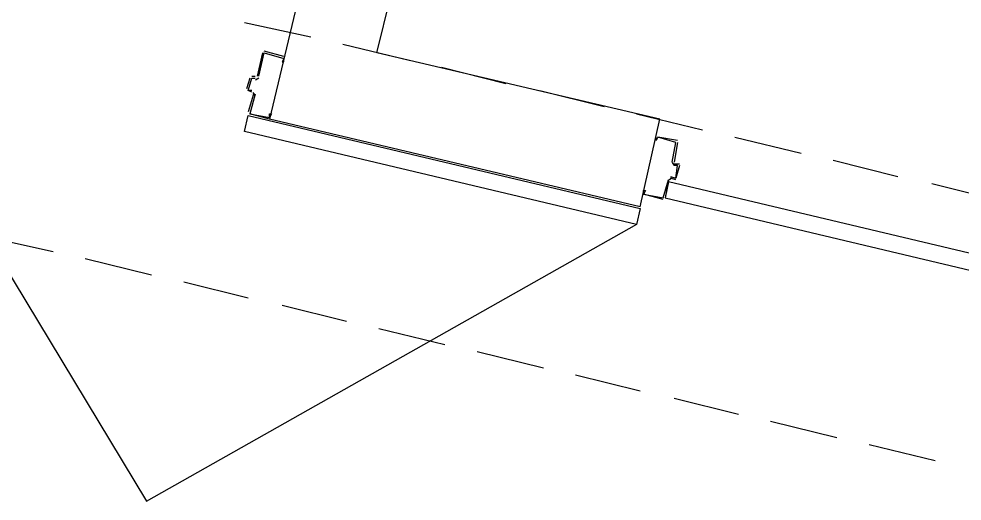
# Model space of a CAD drawing. Header units: feet. Extents: x -84 to 198, y -22 to 181.
# Drawn here: x 36.69 to 43.72, y 56.58 to 60.18 of the extents above; entities that cross this region are included whole.
import ezdxf

# ---------------------------------------------------------------- set-up
doc = ezdxf.new("R2010")
doc.units = ezdxf.units.FT
doc.layers.add('A-LINEA', color=7, linetype='CONTINUOUS')

msp = doc.modelspace()

# ---------------------------------------------------------------- linework, layer by layer
at = {"layer": 'A-LINEA'}
for p, q in [((40.7867, 68.8311), (38.56, 59.4311)), ((40.7867, 68.8311), (38.56, 59.4311)), ((39.36, 59.9244), (39.6533, 61.1378)), ((39.36, 59.9244), (39.6533, 61.1378)), ((38.3733, 60.1511), (38.8667, 60.0444)), ((38.3733, 60.1511), (38.8667, 60.0444)), ((39.1067, 59.9911), (39.6, 59.8711)), ((39.1067, 59.9911), (39.6, 59.8711)), ((38.5067, 59.9244), (38.4667, 59.7511)), ((38.5067, 59.9244), (38.4667, 59.7511)), ((38.6667, 59.8978), (38.52, 59.9378)), ((38.6667, 59.8978), (38.52, 59.9378)), ((38.52, 59.9244), (38.52, 59.9244)), ((38.52, 59.9244), (38.52, 59.9244)), ((38.6667, 59.8844), (38.6667, 59.8844)), ((38.6667, 59.8844), (38.6667, 59.8844)), ((39.84, 59.8178), (40.32, 59.6978)), ((39.84, 59.8178), (40.32, 59.6978)), ((38.4554, 59.725), (38.4795, 59.7398)), ((38.4554, 59.725), (38.4795, 59.7398)), ((38.4133, 59.7378), (38.3867, 59.6578)), ((38.4133, 59.7378), (38.3867, 59.6578)), ((38.4267, 59.7378), (38.4267, 59.7378)), ((38.4267, 59.7378), (38.4267, 59.7378)), ((38.44, 59.6178), (38.4, 59.4844)), ((38.44, 59.6178), (38.4, 59.4844)), ((38.4267, 59.6178), (38.4267, 59.6178)), ((38.4267, 59.6178), (38.4267, 59.6178)), ((38.4528, 59.6065), (38.4379, 59.6306)), ((38.4528, 59.6065), (38.4379, 59.6306)), ((40.5733, 59.6444), (41.0533, 59.5244)), ((40.5733, 59.6444), (41.0533, 59.5244)), ((41.2933, 59.4711), (41.7867, 59.3511)), ((41.2933, 59.4711), (41.7867, 59.3511)), ((41.32, 58.7778), (38.56, 59.4311)), ((41.32, 58.7778), (38.56, 59.4311)), ((41.5867, 59.2578), (41.5867, 59.2578)), ((41.5867, 59.2578), (41.5867, 59.2578)), ((42.0267, 59.2978), (42.52, 59.1778)), ((42.0267, 59.2978), (42.52, 59.1778)), ((41.5605, 59.109), (41.5754, 59.085)), ((41.5605, 59.109), (41.5754, 59.085)), ((42.76, 59.1244), (43.24, 59.0044)), ((42.76, 59.1244), (43.24, 59.0044)), ((41.5733, 59.0978), (41.6133, 59.0978)), ((41.5733, 59.0978), (41.6133, 59.0978)), ((41.6, 59.0844), (41.6, 59.0844)), ((41.6, 59.0844), (41.6, 59.0844)), ((41.5333, 58.9778), (41.5067, 58.8444)), ((41.5333, 58.9778), (41.5067, 58.8444)), ((41.5579, 58.9906), (41.5339, 58.9757)), ((41.5579, 58.9906), (41.5339, 58.9757)), ((41.5867, 58.9778), (41.5467, 58.9911)), ((41.5867, 58.9778), (41.5467, 58.9911)), ((41.5467, 58.9778), (41.5467, 58.9778)), ((41.5467, 58.9778), (41.5467, 58.9778)), ((43.4933, 58.9511), (43.9733, 58.8311)), ((43.4933, 58.9511), (43.9733, 58.8311)), ((41.4933, 58.8444), (41.4933, 58.8444)), ((41.4933, 58.8444), (41.4933, 58.8444)), ((36.4667, 58.5511), (36.9467, 58.4444)), ((36.4667, 58.5511), (36.9467, 58.4444)), ((37.1867, 58.3911), (37.68, 58.2711)), ((37.1867, 58.3911), (37.68, 58.2711)), ((37.92, 58.2178), (38.4, 58.0978)), ((37.92, 58.2178), (38.4, 58.0978)), ((38.6533, 58.0444), (39.1333, 57.9244)), ((38.6533, 58.0444), (39.1333, 57.9244)), ((39.3733, 57.8711), (39.8667, 57.7511)), ((39.3733, 57.8711), (39.8667, 57.7511)), ((40.1067, 57.6978), (40.6, 57.5778)), ((40.1067, 57.6978), (40.6, 57.5778)), ((40.84, 57.5244), (41.32, 57.4044)), ((40.84, 57.5244), (41.32, 57.4044)), ((41.5733, 57.3511), (42.0533, 57.2311)), ((41.5733, 57.3511), (42.0533, 57.2311)), ((42.2933, 57.1778), (42.7867, 57.0578)), ((42.2933, 57.1778), (42.7867, 57.0578)), ((43.0267, 57.0044), (43.52, 56.8844)), ((43.0267, 57.0044), (43.52, 56.8844))]:
    msp.add_line(p, q, dxfattribs=at)
for points in [[(35.4808, 60.1669), (37.6436, 56.5825), (41.2955, 58.6479)], [(35.4808, 60.1669), (37.6436, 56.5825), (41.2955, 58.6479)], [(38.48, 59.7511), (38.52, 59.9244), (38.6667, 59.8844), (38.6533, 59.8578), (38.6667, 59.8578), (38.6667, 59.8844)], [(38.48, 59.7511), (38.52, 59.9244), (38.6667, 59.8844), (38.6533, 59.8578), (38.6667, 59.8578), (38.6667, 59.8844)], [(41.32, 58.7778), (41.4667, 59.4311), (39.36, 59.9244)], [(41.32, 58.7778), (41.4667, 59.4311), (39.36, 59.9244)], [(38.4267, 59.7511), (38.4533, 59.7511), (38.4533, 59.7511)], [(38.4267, 59.7511), (38.4533, 59.7511), (38.4533, 59.7511)], [(38.4267, 59.6444), (38.4, 59.6444), (38.4267, 59.7378), (38.4533, 59.7378)], [(38.4267, 59.6444), (38.4, 59.6444), (38.4267, 59.7378), (38.4533, 59.7378)], [(38.4267, 59.6311), (38.4, 59.6444), (38.4, 59.6444)], [(38.4267, 59.6311), (38.4, 59.6444), (38.4, 59.6444)], [(38.4533, 59.6178), (38.4133, 59.4711), (38.56, 59.4444), (38.56, 59.4711), (38.5733, 59.4711), (38.56, 59.4444), (38.56, 59.4444)], [(38.4533, 59.6178), (38.4133, 59.4711), (38.56, 59.4444), (38.56, 59.4711), (38.5733, 59.4711), (38.56, 59.4444), (38.56, 59.4444)], [(38.56, 59.4311), (38.4133, 59.4711), (38.4133, 59.4711)], [(38.56, 59.4311), (38.4133, 59.4711), (38.4133, 59.4711)], [(38.4, 59.4578), (41.32, 58.7644), (41.2933, 58.6444), (38.3733, 59.3378), (38.4, 59.4578)], [(38.4, 59.4578), (41.32, 58.7644), (41.2933, 58.6444), (38.3733, 59.3378), (38.4, 59.4578)], [(41.56, 59.1111), (41.5867, 59.2578), (41.4533, 59.2978), (41.44, 59.2711), (41.44, 59.2978)], [(41.56, 59.1111), (41.5867, 59.2578), (41.4533, 59.2978), (41.44, 59.2711), (41.44, 59.2978)], [(41.6, 59.2711), (41.4533, 59.2978), (41.4533, 59.2978)], [(41.6, 59.2711), (41.4533, 59.2978), (41.4533, 59.2978)], [(41.6, 59.2578), (41.5733, 59.1111), (41.5733, 59.1111)], [(41.6, 59.2578), (41.5733, 59.1111), (41.5733, 59.1111)], [(41.5467, 59.0044), (41.5867, 58.9911), (41.6, 59.0844), (41.5733, 59.0844)], [(41.5467, 59.0044), (41.5867, 58.9911), (41.6, 59.0844), (41.5733, 59.0844)], [(41.6133, 59.0844), (41.5867, 58.9911), (41.5867, 58.9911)], [(41.6133, 59.0844), (41.5867, 58.9911), (41.5867, 58.9911)], [(41.3467, 58.8844), (41.3467, 58.8978), (41.36, 58.8978), (41.3467, 58.8711), (41.4933, 58.8444), (41.5333, 58.9778)], [(41.3467, 58.8844), (41.3467, 58.8978), (41.36, 58.8978), (41.3467, 58.8711), (41.4933, 58.8444), (41.5333, 58.9778)], [(41.5067, 58.8444), (44.4267, 58.1511), (44.4533, 58.2711), (41.5333, 58.9644), (41.5067, 58.8444)], [(41.5067, 58.8444), (44.4267, 58.1511), (44.4533, 58.2711), (41.5333, 58.9644), (41.5067, 58.8444)], [(41.4933, 58.8311), (41.3467, 58.8711), (41.3467, 58.8711)], [(41.4933, 58.8311), (41.3467, 58.8711), (41.3467, 58.8711)]]:
    msp.add_lwpolyline(points, dxfattribs=at)

doc.saveas('drawing.dxf')
